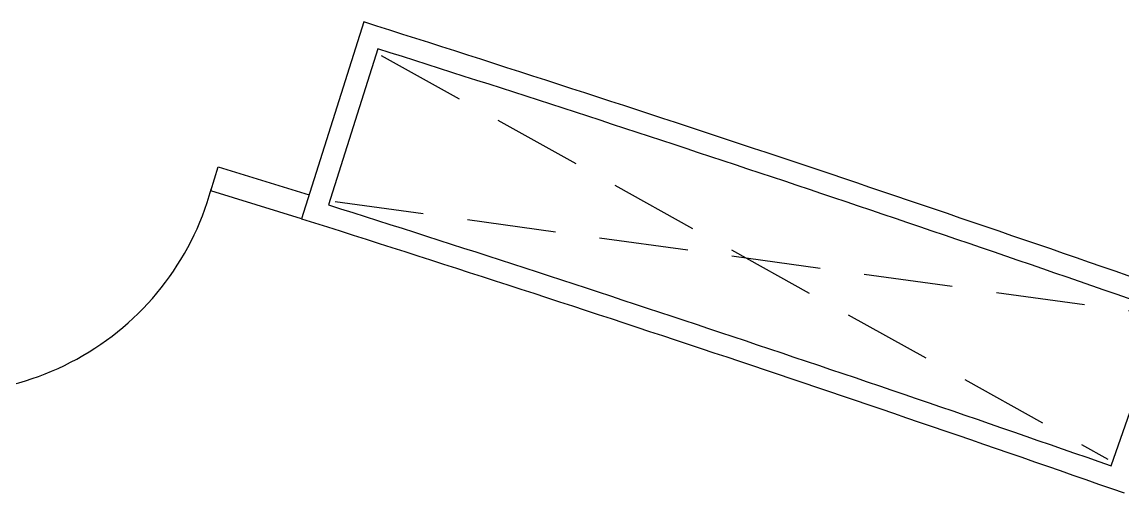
# Model space of a CAD drawing. Header units: millimetres. Extents: x 0 to 86.4, y -30.6 to 19.1.
# Drawn here: x 38.323 to 41.413, y 2.232 to 3.556 of the extents above; entities that cross this region are included whole.
import ezdxf

# ---------------------------------------------------------------- set-up
doc = ezdxf.new("R2010")
doc.units = ezdxf.units.MM
doc.linetypes.add('HIDDEN', pattern=[0.375, 0.25, -0.125])
for name, color, linetype in [('AR-ARMÁRIOS', 2, 'Continuous'), ('AR-DIV', 2, 'Continuous'), ('AR-PISO', 1, 'Continuous'), ('AR-PRJ', 1, 'HIDDEN')]:
    doc.layers.add(name, color=color, linetype=linetype)

msp = doc.modelspace()

# ---------------------------------------------------------------- linework, layer by layer
at = {"layer": 'AR-ARMÁRIOS'}
msp.add_lwpolyline([(41.6112, 2.7795, 0.007669), (39.2838, 3.5561), (39.1086, 3.0032, -0.007669), (41.4192, 2.2322)], format="xyb", dxfattribs=at)
at = {"layer": 'AR-ARMÁRIOS', "color": 1}
msp.add_lwpolyline([(39.3228, 3.4808), (39.1839, 3.0423, -0.007291), (41.3824, 2.3086), (41.5347, 2.7427, 0.007294)], format="xyb", close=True, dxfattribs=at)
at = {"layer": 'AR-DIV'}
msp.add_lwpolyline([(39.1086, 3.0032), (38.8534, 3.0818), (38.874, 3.1487), (39.1297, 3.0699)], dxfattribs=at)
at = {"layer": 'AR-PISO'}
msp.add_arc((38.102, 3.2932), 0.7806, 252.8712, 344.6123, dxfattribs=at)
at = {"layer": 'AR-PRJ', "color": 1}
for p, q in [((39.3326, 3.4619), (41.3732, 2.3277)), ((39.2028, 3.052), (41.5156, 2.7335))]:
    msp.add_line(p, q, dxfattribs=at)

doc.saveas('drawing.dxf')
